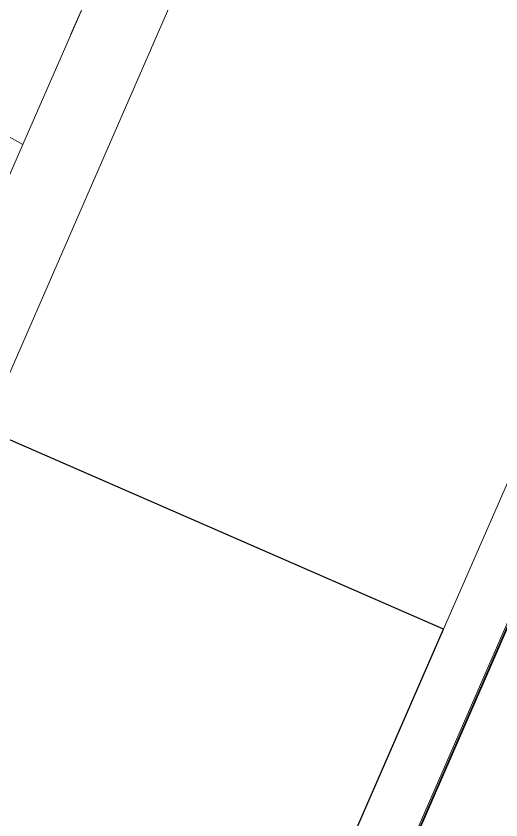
# Model space of a CAD drawing. Header units: millimetres. Extents: x -37281 to 954596, y -59787 to 956680.
# Drawn here: x 872479.3 to 872566.2, y -9107.6 to -8963.5 of the extents above; entities that cross this region are included whole.
import ezdxf
from ezdxf.enums import TextEntityAlignment as Align

# ---------------------------------------------------------------- set-up
doc = ezdxf.new("R2010")
doc.units = ezdxf.units.MM
doc.header["$MEASUREMENT"] = 0
for name, color, linetype, lineweight in [('0_Pen_No__2', 8, 'Continuous', 15), ('0_Pen_No__9', 7, 'Continuous', 13), ('New_A-25-M_Wall_Ext_Pen_No__87', 8, 'Continuous', 20), ('New_ArchiCAD Windows_Pen_No__3', 7, 'Continuous', 18)]:
    doc.layers.add(name, color=color, linetype=linetype, lineweight=lineweight)
for name, color, linetype, lineweight, true_color in [('0_Pen_No__40', 7, 'Continuous', 35, 0x2a2a2a), ('A-15-MG_Structural_Grid_Pen_No__163', 7, 'Continuous', 0, 0x750077), ('New_ArchiCAD Windows_Pen_No__23', 7, 'Continuous', 30, 0x2a2a2a)]:
    doc.layers.add(name, color=color, linetype=linetype, lineweight=lineweight, true_color=true_color)
for name, color, linetype in [('A-15-MG_Structural_Grid', 7, 'Continuous'), ('New_A-25-M_Wall_Ext', 7, 'Continuous'), ('New_ArchiCAD Windows', 7, 'Continuous')]:
    doc.layers.add(name, color=color, linetype=linetype)
doc.styles.add('GENERATED_STYLE_4', font='')
doc.styles.get('GENERATED_STYLE_4').set_extended_font_data('Swis721 BT')

# ---------------------------------------------------------------- blocks, each defined once
blk = doc.blocks.new('Wall_243_2', base_point=(874395.1, -4631.3))
at = {"layer": 'New_A-25-M_Wall_Ext_Pen_No__87', "linetype": 'Continuous', "flags": 128}
blk.add_lwpolyline([(866536.64, -22653.24), (874395.1, -4631.3)], dxfattribs=at)
blk = doc.blocks.new('Triple Window 19_2')
at = {"layer": 'New_ArchiCAD Windows_Pen_No__23', "linetype": 'Continuous'}
for p, q in [((1100, -190), (1100, 0)), ((1175, -190), (1100, -190))]:
    blk.add_line(p, q, dxfattribs=at)
at = {"layer": 'New_ArchiCAD Windows_Pen_No__3', "linetype": 'Continuous'}
for p, q in [((1100, -190), (812.5, -190)), ((-1175, -200), (1175, -200))]:
    blk.add_line(p, q, dxfattribs=at)
blk = doc.blocks.new('Wall_353_2', base_point=(874468.42, -4712.54))
at = {"layer": 'New_ArchiCAD Windows', "color": 251, "linetype": 'Continuous', "lineweight": 20, "true_color": 0x606060, "xscale": -1, "zscale": 1000, "rotation": 66.44041158399281}
blk.add_blockref('Triple Window 19_2', (872821.46, -7989.17), dxfattribs=at)
blk = doc.blocks.new('Standard grid marker')
at = {"layer": 'A-15-MG_Structural_Grid_Pen_No__163', "linetype": 'Continuous'}
blk.add_circle((31225.95, 0), 500, dxfattribs=at)
at = {"layer": 'A-15-MG_Structural_Grid_Pen_No__163', "style": 'GENERATED_STYLE_4'}
for tag, p in [('AC_MarkerText_1_0', (-500, 41.18)), ('AC_MarkerText_1_1', (31225.95, 41.18))]:
    blk.add_attdef(tag, text='', height=350, rotation=90, dxfattribs=at).set_placement(p, align=Align.MIDDLE_CENTER)

msp = doc.modelspace()

# ---------------------------------------------------------------- linework, layer by layer
at = {"layer": '0_Pen_No__2', "linetype": 'Continuous', "flags": 128}
msp.add_lwpolyline([(872448.94, -9058.95), (872480.52, -8986.54), (872471.75, -8981.62)], dxfattribs=at)
at = {"layer": '0_Pen_No__40', "linetype": 'Continuous'}
msp.add_line((874037.86, -5700.74), (866899.19, -22071.98), dxfattribs=at)
at = {"layer": '0_Pen_No__9', "linetype": 'Continuous'}
for p, q in [((872623.01, -8659.75), (872489.15, -8966.75)), ((872480.52, -8986.54), (872602.6, -8706.58))]:
    msp.add_line(p, q, dxfattribs=at)

# ---------------------------------------------------------------- block references
at = {"layer": 'A-15-MG_Structural_Grid', "color": 8, "linetype": 'Continuous', "lineweight": 15, "zscale": 1000, "rotation": 246.440411583993}
msp.add_blockref('Standard grid marker', (884817.18, 19955.36), dxfattribs=at)
at = {"layer": 'New_A-25-M_Wall_Ext', "color": 250, "lineweight": 50, "true_color": 0x2a2a2a}
for name, p in [('Wall_353_2', (874468.42, -4712.54)), ('Wall_243_2', (874395.1, -4631.3))]:
    msp.add_blockref(name, p, dxfattribs=at)

doc.saveas('drawing.dxf')
